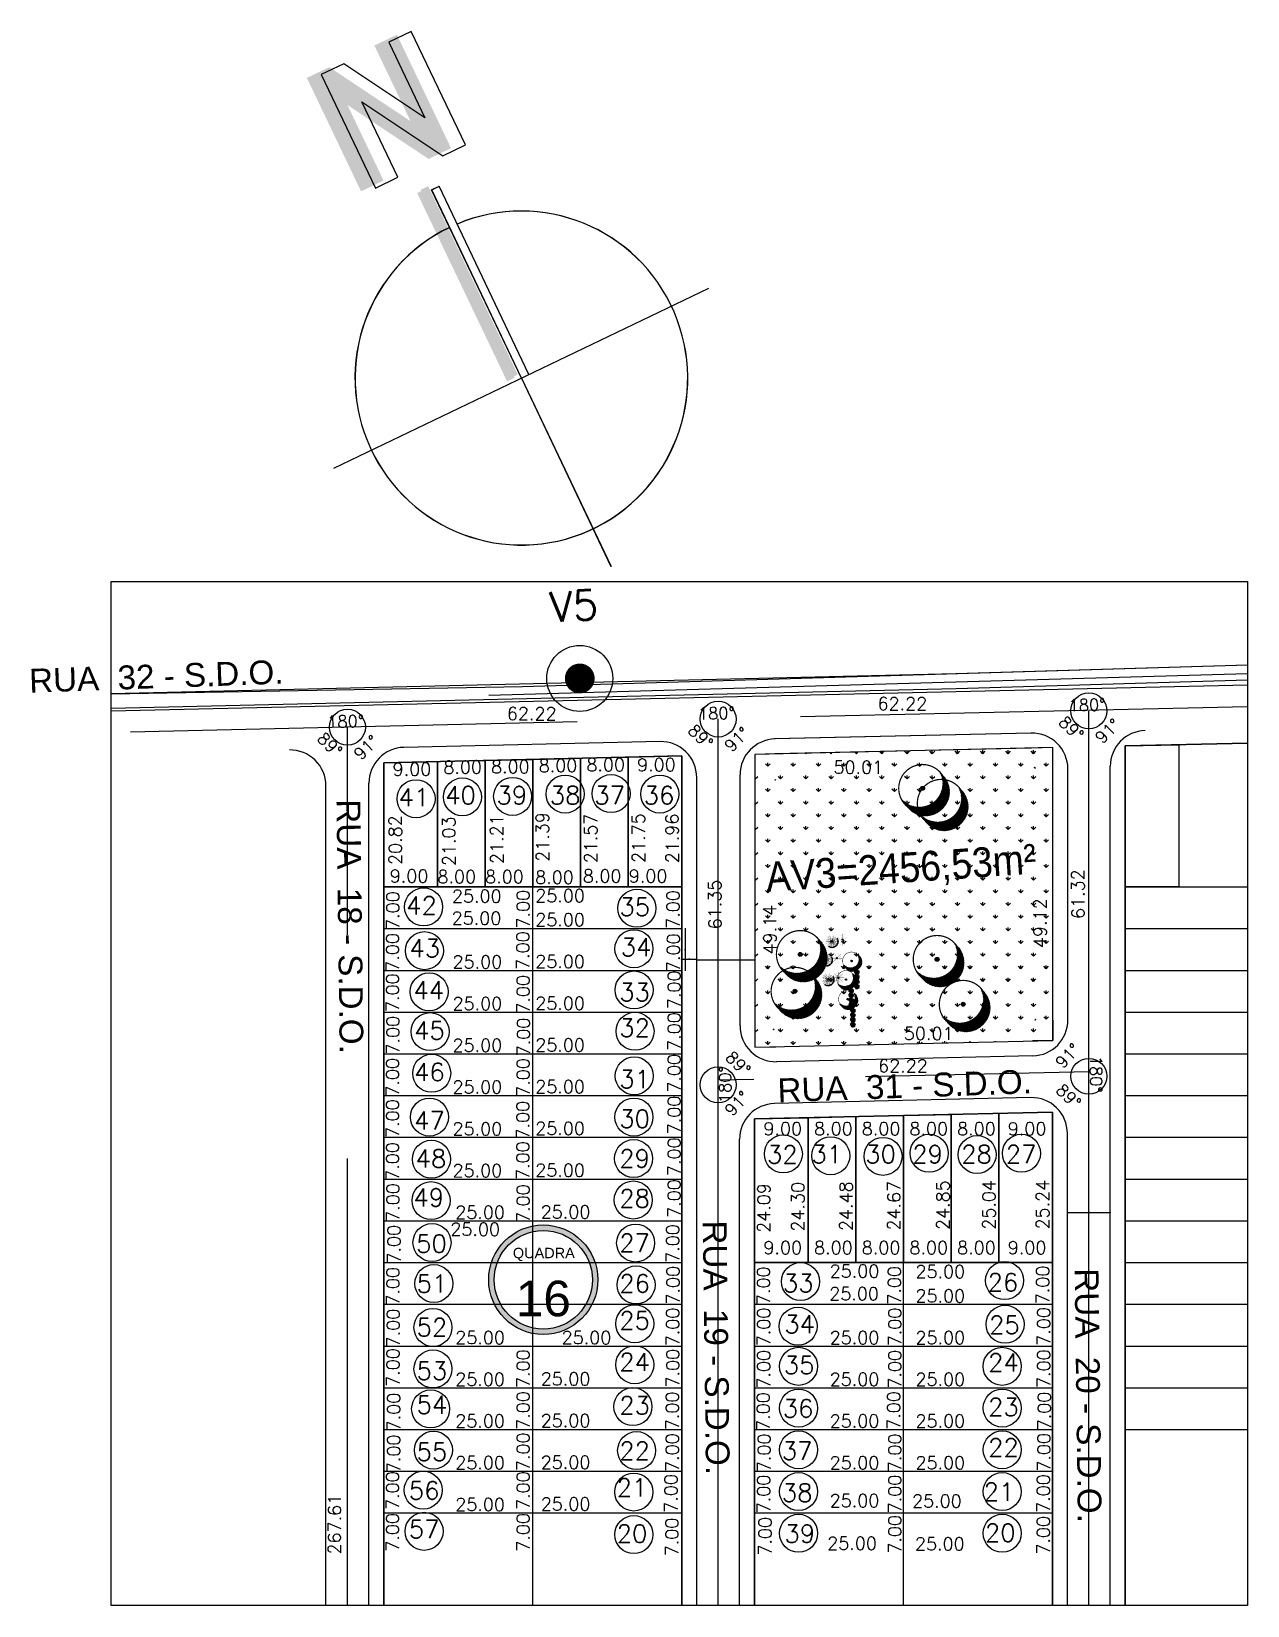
# Model space of a CAD drawing. Header units: millimetres. Extents: x -178 to 521, y -135 to 750.
# Drawn here: x 205.8 to 409.9, y 473.2 to 737.2 of the extents above; entities that cross this region are included whole.
import ezdxf
from ezdxf.enums import TextEntityAlignment as Align

# ---------------------------------------------------------------- set-up
doc = ezdxf.new("R2010")
doc.units = ezdxf.units.MM
doc.header["$LTSCALE"] = 20
doc.header["$MEASUREMENT"] = 0
doc.header["$PDSIZE"] = -5
for name, pattern in [('CONTINU', [0]), ('DASHDOT', [1, 0.5, -0.25, 0, -0.25]), ('DASHED2', [0.375, 0.25, -0.125]), ('HIDDEN', [0.375, 0.25, -0.125]), ('HIDDEN2', [0.1875, 0.125, -0.0625])]:
    doc.linetypes.add(name, pattern=pattern)
doc.layers.get('0').update_dxf_attribs({"linetype": 'CONTINUOUS'})
doc.layers.get('Defpoints').update_dxf_attribs({"linetype": 'CONTINUOUS'})
for name, color, linetype in [('boundary filipe', 6, 'CONTINUOUS'), ('BOUNDARY LOTES', 7, 'CONTINUOUS'), ('BOUNDARY VERDES', 86, 'CONTINUOUS'), ('CALÇADA', 3, 'CONTINUOUS'), ('CANTOS', 9, 'HIDDEN'), ('COTA', 7, 'CONTINUOUS'), ('COTAS', 7, 'CONTINUOUS'), ('Lotes', 2, 'CONTINUOUS'), ('Nomes de Ruas', 3, 'CONTINUOUS'), ('Numero de lotes', 5, 'CONTINUOUS'), ('númeraçãoquadras', 4, 'CONTINUOUS'), ('PAI_aDEL', 72, 'CONTINUOUS'), ('PAI_aPRA', 72, 'CONTINUOUS'), ('PAI_hHEW', 72, 'CONTINUOUS'), ('PAI_pEUD', 72, 'CONTINUOUS'), ('PAREDE', 2, 'CONTINUOUS'), ('POLIGONAL', 5, 'CONTINUOUS'), ('PROJEÇÃO', 9, 'HIDDEN2'), ('QUADRA', 4, 'CONTINUOUS'), ('Texto60', 7, 'CONTINUOUS'), ('Texto80', 3, 'CONTINUOUS'), ('TRANSPLANTADA RETIRADA', 12, 'CONTINUOUS')]:
    doc.layers.add(name, color=color, linetype=linetype)
doc.layers.add('E-Pen-C', color=4, linetype='CONTINUOUS', lineweight=15)
doc.layers.add('E-Pen-G', color=3, linetype='CONTINUOUS', lineweight=30)
doc.styles.add('arcad1', font='romans.shx')
doc.styles.add('ARIAL', font='arial.ttf', dxfattribs={"height": 2})
doc.styles.add('F2', font='ARIALN.TTF')
doc.styles.add('ROMANS', font='romans', dxfattribs={"height": 0.1})
doc.styles.add('STYLE1', font='sanss___.ttf')
doc.dimstyles.new('DIMENSION-1', dxfattribs={"dimtxt": 0.11, "dimasz": 0.07, "dimexe": 1, "dimexo": 0, "dimgap": 0.12, "dimtad": 1, "dimzin": 7, "dimdsep": 46, "dimtxsty": 'F2', "dimblk1": 'TRACO', "dimblk2": 'TRACO', "dimsah": 1, "dimcen": 1, "dimse1": 1, "dimse2": 1, "dimclrd": 256, "dimclre": 256, "dimclrt": 6, "dimadec": 0, "dimazin": 0, "dimtfac": 1, "dimtix": 1, "dimtmove": 2, "dimatfit": 3, "dimldrblk": 'TRACO', "dimfxl": 1, "dimtolj": 1, "dimtzin": 0, "dimarcsym": 0})
doc.dimstyles.get("Standard").update_dxf_attribs({"dimtxt": 0.18, "dimasz": 0.18, "dimexe": 0.18, "dimexo": 0.0625, "dimgap": 0.09, "dimtad": 0, "dimtih": 1, "dimtoh": 1, "dimdec": 4, "dimzin": 0, "dimdsep": 46, "dimtxsty": 'Standard', "dimcen": 0.09, "dimadec": 0, "dimazin": 0, "dimtfac": 1, "dimtdec": 4, "dimtofl": 0, "dimtmove": 0, "dimatfit": 3, "dimfxl": 1, "dimtolj": 1, "dimtzin": 0, "dimarcsym": 0})

# ---------------------------------------------------------------- blocks, each defined once
blk = doc.blocks.new('NUM_quadra')
at = {"linetype": 'CONTINU'}
h = blk.add_hatch(color=7, dxfattribs=at)
edge = h.paths.add_edge_path(flags=17)
edge.add_arc((0, 0), 0.18, 0, 360)
edge = h.paths.add_edge_path()
edge.add_arc((0, 0), 0.2, 0, 360)
at = {"color": 7}
for radius in [0.2, 0.18]:
    blk.add_circle((0, 0), radius, dxfattribs=at)
at = {"color": 7, "insert": (-0.1114, 0.1167), "char_height": 0.038, "width": 0.2663, "attachment_point": 1, "style": 'F2'}
blk.add_mtext('\\fArial|b0|i0|c0|p34;QUADRA', dxfattribs=at)
at = {"color": 7, "style": 'STYLE1'}
blk.add_attdef('00', text='', height=0.13, dxfattribs=at).set_placement((0, -0.1066), align=Align.CENTER)
blk = doc.blocks.new('ÁRVORE PROPOSTA')
h = blk.add_hatch()
h.set_pattern_fill('_USER', color=86, scale=0.1, angle=135, style=0, pattern_type=0)
h.set_pattern_definition([(135, (-5.71175, -5.47334), (-0.0707107, -0.0707107), [])])
h.paths.add_polyline_path([(3.73, 4.34, -0.122133), (4.41, 1.61, -0.681802), (-5.71, -2.36, 0.278016), (-0.55, -5.47, 0.654725)])
h = blk.add_hatch()
h.set_pattern_fill('_USER', color=250, scale=0.1, angle=135, style=0, pattern_type=0)
h.set_pattern_definition([(135, (-4.58336, -6.35557), (-0.0707107, -0.0707107), [])])
h.paths.add_polyline_path([(6.05, -0.52, 0.204792), (4.24, 3.71, -0.606095), (-0.55, -5.47, -0.193046), (-4.58, -3.85, 0.73404)])
h = blk.add_hatch(color=1)
h.dxf.hatch_style = 1
h.paths.add_polyline_path([(-1.02, 0.37, 1), (-0.07, 0.37, 1)])
at = {"color": 98, "linetype": 'DASHED2', "ltscale": 0.5, "const_width": 0.3}
blk.add_lwpolyline([(-0.55, 6.21, 1), (-0.55, -5.47, 1), (-0.55, 6.21, -3.167262)], format="xyb", dxfattribs=at)
at = {"color": 1}
blk.add_circle((-0.55, 0.37), 0.476, dxfattribs=at)
blk = doc.blocks.new('HERBÁCEA.PROPOSTA')
at = {"linetype": 'Continuous'}
h = blk.add_hatch(color=62, dxfattribs=at)
h.set_gradient(color1=(153, 204, 0), color2=(214, 255, 153), rotation=45, tint=1, name='INVHEMISPHERICAL')
h.paths.add_polyline_path([(1.37, 0, 1), (-1.37, 0, 1)])
h = blk.add_hatch()
h.set_pattern_fill('_USER', color=250, scale=0.1, angle=135, style=0, pattern_type=0)
h.set_pattern_definition([(135, (2.34766, -1.37334), (-0.0707107, -0.0707107), [])])
h.paths.add_polyline_path([(1.63, -0.25, 0.207507), (1.18, 0.79, -0.148654), (1.42, 0, -0.656304), (-0.97, -1.04, 0.741168)])
h = blk.add_hatch(color=1)
h.dxf.hatch_style = 1
edge = h.paths.add_edge_path()
edge.add_ellipse((0, 0), major_axis=(0.0534, 0.0534), ratio=1, start_angle=274.03701, end_angle=454.03701)
edge.add_ellipse((0, 0), major_axis=(0.0534, 0.0534), ratio=1, start_angle=94.03701, end_angle=274.03701)
at = {"color": 98, "const_width": 0.0854}
for points in [[(0, 0), (-1.65, 0.76)], [(0, 0), (-1.58, -0.91)], [(0, 0), (-1.52, 0.3)], [(0, 0), (-1.12, -1.07)], [(0, 0), (-0.58, 1.44)], [(0, 0), (-0.26, 1.8)], [(0, 0), (1.17, 1.02)], [(0, 0), (1.61, 0.84)], [(0, 0), (0.1, -1.82)], [(0, 0), (0.45, -1.49)], [(0, 0), (1.74, -0.53)], [(0, 0), (1.55, -0.09)]]:
    blk.add_lwpolyline(points, dxfattribs=at)
at = {"color": 86, "linetype": 'DASHED2', "const_width": 0.1}
blk.add_lwpolyline([(-0.87, 1.13, 0.833499), (0.41, -1.36, 1.199761), (-0.87, 1.13, -2.592304)], format="xyb", dxfattribs=at)
at = {"color": 1}
blk.add_circle((0, 0), 0.0756, dxfattribs=at)
blk = doc.blocks.new('PALMEIRA_PROPOSTA')
at = {"linetype": 'Continuous'}
h = blk.add_hatch(dxfattribs=at)
h.set_pattern_fill('_USER', color=250, scale=0.168035, angle=315, style=0, pattern_type=0)
h.set_pattern_definition([(315, (-2.75975, -4.60628), (0.1188187, 0.1188187), [])])
h.paths.add_polyline_path([(4.6, -0.4, 0.216766), (3.2, 2.8, -0.18118), (4.2, 0, -0.643702), (-2.8, -3.2, 0.693222)])
blk.add_hatch(color=1, dxfattribs=at).paths.add_polyline_path([(-0.4, 0, 1), (0.4, 0, 1)])
at = {"color": 98, "linetype": 'Continuous', "const_width": 0.15}
for points in [[(-4.2, 0), (-0.4, 0)], [(-3.9, 1.6), (-0.4, 0.2)], [(-3, 3), (-0.3, 0.3)], [(-1.6, 3.9), (-0.2, 0.4)], [(0, 4.2), (0, 0.4)], [(1.6, 3.9), (0.2, 0.4)], [(3, 3), (0.3, 0.3)], [(3.9, 1.6), (0.4, 0.2)], [(4.2, 0), (0.4, 0)], [(-3.9, -1.6), (-0.4, -0.2)], [(-3, -3), (-0.3, -0.3)], [(-1.6, -3.9), (-0.2, -0.4)], [(0, -4.2), (0, -0.4)], [(1.6, -3.9), (0.2, -0.4)], [(3, -3), (0.3, -0.3)], [(3.9, -1.6), (0.4, -0.2)]]:
    blk.add_lwpolyline(points, dxfattribs=at)
at = {"color": 96, "linetype": 'Continuous', "const_width": 0.1}
for points in [[(-3.6, 0.7), (-0.4, 0.1)], [(-3.1, 2.1), (-0.3, 0.2)], [(-2.1, 3.1), (-0.2, 0.3)], [(-0.7, 3.6), (-0.1, 0.4)], [(0.7, 3.6), (0.1, 0.4)], [(2.1, 3.1), (0.2, 0.3)], [(3.1, 2.1), (0.3, 0.2)], [(3.6, 0.7), (0.4, 0.1)], [(-3.6, -0.7), (-0.4, -0.1)], [(-3.1, -2.1), (-0.3, -0.2)], [(-2.1, -3.1), (-0.2, -0.3)], [(-0.7, -3.6), (-0.1, -0.4)], [(0.7, -3.6), (0.1, -0.4)], [(2.1, -3.1), (0.2, -0.3)], [(3.6, -0.7), (0.4, -0.1)], [(3.1, -2.1), (0.3, -0.2)]]:
    blk.add_lwpolyline(points, dxfattribs=at)
at = {"color": 98, "linetype": 'Continuous', "true_color": 0x001a00, "const_width": 0.15}
for points in [[(3.9, 1.5), (0.4, 0.1)], [(4.2, -0.1), (0.4, -0.1)], [(-2.9, -3), (-0.2, -0.3)], [(-1.5, -3.9), (-0.1, -0.4)], [(0.1, -4.2), (0.1, -0.4)], [(2.9, -3), (0.2, -0.3)], [(1.7, -3.8), (0.2, -0.3)], [(3.9, -1.7), (0.3, -0.2)]]:
    blk.add_lwpolyline(points, dxfattribs=at)
at = {"color": 1, "linetype": 'Continuous'}
blk.add_circle((0, 0), 0.4, dxfattribs=at)
blk = doc.blocks.new('PALMEIRA RETIRADA')
at = {"layer": 'TRANSPLANTADA RETIRADA', "linetype": 'Continuous'}
blk.add_hatch(color=256, dxfattribs=at).paths.add_polyline_path([(-0.4, 0, 1), (0.4, 0, 1)])
at = {"layer": 'TRANSPLANTADA RETIRADA', "linetype": 'HIDDEN', "const_width": 0.05}
for points in [[(-4.2, 0), (-0.4, 0)], [(-3.9, 1.6), (-0.4, 0.2)], [(-3, 3), (-0.3, 0.3)], [(-1.6, 3.9), (-0.2, 0.4)], [(0, 4.2), (0, 0.4)], [(1.6, 3.9), (0.2, 0.4)], [(3, 3), (0.3, 0.3)], [(3.9, 1.6), (0.4, 0.2)], [(4.2, 0), (0.4, 0)], [(-3.9, -1.6), (-0.4, -0.2)], [(-3, -3), (-0.3, -0.3)], [(-1.6, -3.9), (-0.2, -0.4)], [(0, -4.2), (0, -0.4)], [(1.6, -3.9), (0.2, -0.4)], [(3.9, -1.6), (0.4, -0.2)], [(3, -3), (0.3, -0.3)]]:
    blk.add_lwpolyline(points, dxfattribs=at)
at = {"layer": 'TRANSPLANTADA RETIRADA', "linetype": 'Continuous'}
blk.add_circle((0, 0), 0.4, dxfattribs=at)
blk = doc.blocks.new('*D250')
at = {"layer": 'Defpoints', "color": 0}
for p in [(327.23, 616), (327.23, 616), (377.23, 617.13), (334.28, 612.07), (327.23, 566.86)]:
    blk.add_point(p, dxfattribs=at)
at = {"layer": 'Numero de lotes', "color": 41, "insert": (330.68, 611.74), "char_height": 0.1, "attachment_point": 5, "rotation": 38.9489, "style": 'ROMANS'}
blk.add_mtext('\\A1;91°', dxfattribs=at)
blk = doc.blocks.new('*D251')
at = {"layer": 'Defpoints', "color": 0}
for p in [(327.23, 616), (377.23, 617.13), (377.23, 617.13), (370.67, 613.21), (377.23, 568.01)]:
    blk.add_point(p, dxfattribs=at)
at = {"layer": 'Numero de lotes', "color": 41, "insert": (374.2, 613.74), "char_height": 0.1, "attachment_point": 5, "rotation": 318.2113, "style": 'ROMANS'}
blk.add_mtext('\\A1;89°', dxfattribs=at)
blk = doc.blocks.new('*D252')
at = {"layer": 'Defpoints', "color": 0}
for p in [(327.23, 616), (328.33, 568.79), (377.23, 568.01), (327.23, 566.86), (327.23, 566.86)]:
    blk.add_point(p, dxfattribs=at)
at = {"layer": 'Numero de lotes', "color": 41, "insert": (330.38, 569.83), "char_height": 0.1, "attachment_point": 5, "rotation": 313.4077, "style": 'ROMANS'}
blk.add_mtext('\\A1;89°', dxfattribs=at)
blk = doc.blocks.new('*D253')
at = {"layer": 'Defpoints', "color": 0}
for p in [(377.23, 617.13), (375.49, 568.98), (377.23, 568.01), (377.23, 568.01), (327.23, 566.86)]:
    blk.add_point(p, dxfattribs=at)
at = {"layer": 'Numero de lotes', "color": 41, "insert": (374.3, 571.48), "char_height": 0.1, "attachment_point": 5, "rotation": 40.2822, "style": 'ROMANS'}
blk.add_mtext('\\A1;91°', dxfattribs=at)
blk = doc.blocks.new('TRACO')
at = {"layer": 'E-Pen-C'}
for p, q in [((-1, 0), (1, 0)), ((0, 1), (0, -1))]:
    blk.add_line(p, q, dxfattribs=at)
at = {"layer": 'E-Pen-G'}
blk.add_line((-0.4, -0.4), (0.4, 0.4), dxfattribs=at)
blk = doc.blocks.new('*D714')
at = {"lineweight": -2}
blk.add_line((317.52, 581.53), (324.66, 581.53), dxfattribs=at)
at = {"layer": 'Defpoints', "color": 0, "linetype": 'Continuous'}
for p in [(317.45, 583.56), (324.73, 583.56), (324.73, 581.53)]:
    blk.add_point(p, dxfattribs=at)
at = {"linetype": 'Continuous', "lineweight": -2, "xscale": 0.07, "yscale": 0.07, "zscale": 0.07, "rotation": 180}
blk.add_blockref('TRACO', (317.45, 581.53), dxfattribs=at)
at = {"linetype": 'Continuous', "lineweight": -2, "xscale": 0.07, "yscale": 0.07, "zscale": 0.07}
blk.add_blockref('TRACO', (324.73, 581.53), dxfattribs=at)
at = {"color": 6, "linetype": 'Continuous', "insert": (321.09, 581.7), "char_height": 0.11, "attachment_point": 5, "style": 'F2'}
blk.add_mtext('\\A1;7.28', dxfattribs=at)
blk = doc.blocks.new('*D715')
at = {"lineweight": -2}
blk.add_line((315.56, 579.84), (315.56, 586.7), dxfattribs=at)
at = {"layer": 'Defpoints', "color": 0, "linetype": 'Continuous'}
for p in [(314.95, 586.77), (315.56, 586.77), (314.95, 579.77)]:
    blk.add_point(p, dxfattribs=at)
at = {"linetype": 'Continuous', "lineweight": -2, "xscale": 0.07, "yscale": 0.07, "zscale": 0.07}
for p, rotation in [((315.56, 586.77), 90), ((315.56, 579.77), 270)]:
    blk.add_blockref('TRACO', p, dxfattribs=dict(at, rotation=rotation))
at = {"color": 6, "linetype": 'Continuous', "insert": (315.38, 583.27), "char_height": 0.11, "attachment_point": 5, "rotation": 90, "style": 'F2'}
blk.add_mtext('\\A1;7.00', dxfattribs=at)
blk = doc.blocks.new('*D716')
at = {"lineweight": -2}
blk.add_line((317.38, 581.59), (315.03, 581.59), dxfattribs=at)
at = {"layer": 'Defpoints', "color": 0, "linetype": 'Continuous'}
for p in [(314.96, 582.24), (314.96, 581.59), (317.45, 582.24)]:
    blk.add_point(p, dxfattribs=at)
at = {"linetype": 'Continuous', "lineweight": -2, "xscale": 0.07, "yscale": 0.07, "zscale": 0.07, "rotation": 180}
blk.add_blockref('TRACO', (314.96, 581.59), dxfattribs=at)
at = {"linetype": 'Continuous', "lineweight": -2, "xscale": 0.07, "yscale": 0.07, "zscale": 0.07}
blk.add_blockref('TRACO', (317.45, 581.59), dxfattribs=at)
at = {"color": 6, "linetype": 'Continuous', "insert": (316.21, 581.77), "char_height": 0.11, "attachment_point": 5, "style": 'F2'}
blk.add_mtext('\\A1;2.49', dxfattribs=at)
blk = doc.blocks.new('*D717')
at = {"lineweight": -2}
blk.add_line((324.8, 581.55), (327.16, 581.55), dxfattribs=at)
at = {"layer": 'Defpoints', "color": 0, "linetype": 'Continuous'}
for p in [(324.73, 582.28), (327.23, 582.28), (327.23, 581.55)]:
    blk.add_point(p, dxfattribs=at)
at = {"linetype": 'Continuous', "lineweight": -2, "xscale": 0.07, "yscale": 0.07, "zscale": 0.07, "rotation": 180}
blk.add_blockref('TRACO', (324.73, 581.55), dxfattribs=at)
at = {"linetype": 'Continuous', "lineweight": -2, "xscale": 0.07, "yscale": 0.07, "zscale": 0.07}
blk.add_blockref('TRACO', (327.23, 581.55), dxfattribs=at)
at = {"color": 6, "linetype": 'Continuous', "insert": (325.98, 581.73), "char_height": 0.11, "attachment_point": 5, "style": 'F2'}
blk.add_mtext('\\A1;2.50', dxfattribs=at)
blk = doc.blocks.new('*D718')
at = {"lineweight": -2}
blk.add_line((379.72, 539.15), (386.78, 539.15), dxfattribs=at)
at = {"layer": 'Defpoints', "color": 0, "linetype": 'Continuous'}
for p in [(379.65, 540.59), (386.85, 540.59), (386.85, 539.15)]:
    blk.add_point(p, dxfattribs=at)
at = {"linetype": 'Continuous', "lineweight": -2, "xscale": 0.07, "yscale": 0.07, "zscale": 0.07, "rotation": 180}
blk.add_blockref('TRACO', (379.65, 539.15), dxfattribs=at)
at = {"linetype": 'Continuous', "lineweight": -2, "xscale": 0.07, "yscale": 0.07, "zscale": 0.07}
blk.add_blockref('TRACO', (386.85, 539.15), dxfattribs=at)
at = {"color": 6, "linetype": 'Continuous', "insert": (383.25, 539.33), "char_height": 0.11, "attachment_point": 5, "style": 'F2'}
blk.add_mtext('\\A1;7.20', dxfattribs=at)

msp = doc.modelspace()

# ---------------------------------------------------------------- hatches: boundary and pattern name
at = {"extrusion": (0.076207, 0.017292, 0.996942)}
for points in [[(656.522, -412.562), (655.593, -408.466), (635.028, -413.132), (635.957, -417.228), (649.667, -414.117), (637.816, -425.42), (638.746, -429.516), (659.31, -424.85), (658.381, -420.754), (644.671, -423.865)], [(632.974, -423.648), (632.664, -422.282), (598.531, -430.028), (598.841, -431.393)]]:
    msp.add_hatch(color=250, dxfattribs=at).paths.add_polyline_path(points)
at = {"extrusion": (0.084424, 5.67964e-05, 0.99643)}
msp.add_hatch(color=250, dxfattribs=at).paths.add_polyline_path([(678.913, -287.65), (679.516, -288.914), (711.109, -273.852), (710.507, -272.588)])
at = {"layer": 'BOUNDARY VERDES', "linetype": 'ByBlock'}
h = msp.add_hatch(dxfattribs=at)
h.set_pattern_fill('GRASS', color=250, scale=3, style=0)
h.set_pattern_definition([(90, (-533.967, 166.3879), (-2.1213203, 2.1213203), [0.5625, -3.680141]), (45, (-533.967, 166.388), (-2.12132, 2.12132), [0.5625, -2.4375]), (135, (-533.967, 166.388), (-2.12132, -2.12132), [0.5625, -2.4375])])
h.paths.add_polyline_path([(377.234, 617.134), (327.234, 616), (327.234, 566.859), (377.234, 568.014)])

# ---------------------------------------------------------------- linework, layer by layer
at = {"color": 250, "extrusion": (0.076207, 0.017292, 0.996942)}
for p, q in [((272.96, 710.685, -1.529), (274.219, 711.288, -1.635)), ((288.043, 679.107, -2.134), (272.96, 710.685, -1.529)), ((289.302, 679.711, -2.24), (274.219, 711.288, -1.635)), ((256.572, 664.024, 0.533), (319.513, 694.19, -4.801)), ((288.043, 679.107, -2.134), (303.126, 647.53, -2.739)), ((288.043, 679.107, -2.134), (303.126, 647.53, -2.739))]:
    msp.add_line(p, q, dxfattribs=at)
at = {"color": 250, "extrusion": (0.084424, 5.67964e-05, 0.99643)}
for p, q in [((273.014, 710.691, -0.862), (274.272, 711.294, -0.969)), ((288.043, 679.107, -2.134), (273.014, 710.691, -0.862)), ((289.302, 679.711, -2.24), (274.272, 711.294, -0.969)), ((256.572, 664.024, 0.533), (319.513, 694.19, -4.801)), ((288.043, 679.107, -2.134), (303.072, 647.524, -3.405)), ((288.043, 679.107, -2.134), (303.072, 647.524, -3.405))]:
    msp.add_line(p, q, dxfattribs=at)
at = {"color": 250}
for q in [(303.126, 647.53, -2.134), (303.072, 647.524, -2.134)]:
    msp.add_line((288.043, 679.107, -2.134), q, dxfattribs=at)
at = {"color": 250, "extrusion": (0.076207, 0.017292, 0.996942), "elevation": 31.567}
msp.add_lwpolyline([(655.593, -408.466), (635.028, -413.132), (635.957, -417.228), (649.667, -414.117), (637.816, -425.42), (638.746, -429.516), (659.31, -424.85), (658.381, -420.754), (644.671, -423.865), (656.522, -412.562)], close=True, dxfattribs=at)
at = {"color": 240, "linetype": 'Continuous'}
msp.add_lwpolyline([(219.223, 644.972), (409.883, 644.972), (409.883, 473.24), (219.223, 473.24)], close=True, dxfattribs=at)
at = {"color": 250, "extrusion": (0.076207, 0.017292, 0.996942)}
msp.add_arc((598.531, -430.028, 31.567), 28, 12.78461, 9.91863, dxfattribs=at)
at = {"color": 250, "extrusion": (0.084424, 5.67964e-05, 0.99643)}
msp.add_arc((678.913, -287.65, 22.23), 28, 25.48891, 22.62292, dxfattribs=at)
at = {"layer": 'boundary filipe', "color": 250, "linetype": 'ByBlock'}
for p, q in [((389.354, 617.409), (389.354, 473.24)), ((327.154, 554.656), (327.154, 473.24)), ((377.154, 473.24), (377.154, 555.811))]:
    msp.add_line(p, q, dxfattribs=at)
at = {"layer": 'boundary filipe', "color": 250}
for points in [[(409.883, 617.875), (389.354, 617.409), (389.354, 473.24)], [(314.954, 615.722), (264.954, 614.588), (264.967, 473.24)], [(314.976, 473.24), (314.954, 615.722)], [(327.234, 566.859), (377.234, 568.014), (377.234, 617.134), (327.234, 616), (327.234, 566.859)], [(377.15, 556.009), (327.15, 554.854), (327.152, 473.24)], [(377.152, 473.24), (377.15, 556.009)]]:
    msp.add_lwpolyline(points, dxfattribs=at)
at = {"layer": 'boundary filipe', "color": 250, "linetype": 'ByBlock'}
msp.add_lwpolyline([(264.967, 473.24), (264.954, 614.588), (314.954, 615.722), (314.976, 473.24)], dxfattribs=at)
at = {"layer": 'BOUNDARY LOTES', "color": 250}
for p, q in [((409.883, 628.44), (361.005, 626.985)), ((361.005, 626.985), (219.223, 623.664))]:
    msp.add_line(p, q, dxfattribs=at)
for points in [[(409.883, 630.942), (360.939, 629.484), (219.223, 626.165)], [(281.954, 614.973), (289.954, 615.155), (289.954, 593.766), (281.954, 593.766), (281.954, 614.973)], [(289.954, 615.155), (297.954, 615.336), (297.954, 593.766), (289.954, 593.766), (289.954, 615.155)], [(297.954, 615.336), (305.954, 615.518), (305.954, 593.766), (297.954, 593.766), (297.954, 615.336)], [(305.954, 615.518), (314.954, 615.722), (314.954, 593.766), (305.954, 593.766), (305.954, 615.518)], [(389.354, 617.409), (398.354, 617.613), (398.354, 593.766), (389.354, 593.766), (389.354, 617.409)], [(264.954, 593.766), (264.954, 614.588), (273.954, 614.792), (273.954, 593.766), (264.954, 593.766)], [(273.95, 614.792), (281.954, 614.973), (281.954, 593.766), (273.954, 593.766), (273.954, 614.588)], [(327.154, 554.854), (336.154, 555.062), (336.154, 530.766), (327.154, 530.766), (327.154, 554.854)], [(336.154, 555.062), (344.154, 555.247), (344.154, 530.766), (336.154, 530.766), (336.154, 555.062)], [(344.154, 555.247), (352.154, 555.431), (352.154, 530.766), (344.154, 530.766), (344.154, 555.247)], [(352.154, 555.431), (360.154, 555.616), (360.154, 530.766), (352.154, 530.766), (352.154, 555.431)], [(360.154, 555.616), (368.154, 555.801), (368.154, 530.766), (360.154, 530.766), (360.154, 555.616)], [(368.154, 555.801), (377.154, 556.009), (377.154, 530.766), (368.154, 530.766), (368.154, 555.801)]]:
    msp.add_lwpolyline(points, dxfattribs=at)
for centre in [(295.381, 609.337), (303.09, 609.415), (311.27, 609.337), (270.368, 608.551), (278.155, 608.865), (286.572, 608.944), (271.636, 590.404), (307.414, 590.185), (271.779, 583.07), (306.928, 583.395), (272.559, 576.168, 79.561), (306.957, 576.479, 79.561), (272.723, 569.489, 79.561), (307.108, 569.55), (272.992, 562.511, 79.561), (306.976, 562.077, 79.561), (272.62, 555.166, 79.561), (306.93, 555.166, 79.561), (332.001, 548.984, 79.561), (339.949, 548.674, 79.561), (348.722, 548.571, 79.561), (356.463, 549.087, 79.561), (364.513, 548.88, 79.561), (371.945, 549.087, 79.561), (272.943, 548.095, 79.561), (306.872, 548.203, 79.561), (272.888, 541.144, 79.561), (306.818, 541.253, 79.561), (273.045, 534.116, 79.561), (307.213, 534.038, 79.561), (334.876, 527.576, 79.561), (369.123, 527.74, 79.561), (273.358, 527.245, 79.561), (307.291, 527.011, 79.561), (273.21, 519.872, 79.561), (307.066, 520.497, 79.561), (334.465, 520.082, 79.561), (369.205, 520.41, 79.561), (273.21, 512.923, 79.561), (307.066, 513.626, 79.561), (334.547, 513.356, 79.561), (368.712, 513.356, 79.561), (306.753, 506.598, 79.561), (334.55, 506.356, 79.561), (368.716, 506.356, 79.561), (272.819, 506.207, 79.561), (273.289, 499.304, 79.561), (307.379, 499.225, 79.561), (334.55, 499.356, 79.561), (368.716, 499.356, 79.561), (271.568, 492.588, 79.561), (306.91, 492.276, 79.561), (334.55, 492.356, 79.561), (368.716, 492.356, 79.561), (271.725, 485.684, 79.561), (334.55, 485.356, 79.561), (368.716, 485.356, 79.561), (306.91, 485.137, 79.561)]:
    msp.add_circle(centre, 3.189, dxfattribs=at)
at = {"layer": 'CALÇADA', "color": 250}
for p, q in [((409.883, 627.577), (219.223, 623.253)), ((311.318, 618.14), (268.318, 617.165)), ((373.518, 619.551), (330.518, 618.575)), ((373.598, 619.552), (330.598, 618.577)), ((324.734, 570.44), (324.734, 612.579)), ((379.734, 571.433), (379.734, 613.554)), ((386.854, 473.24), (386.854, 613.988)), ((255.254, 473.24), (255.254, 610.731)), ((262.454, 473.24), (262.454, 611.166)), ((317.454, 473.24), (317.454, 612.141)), ((373.872, 565.436), (330.872, 564.443)), ((373.516, 558.426), (330.516, 557.432)), ((379.654, 473.24), (379.654, 552.427)), ((324.654, 473.24), (324.654, 551.434))]:
    msp.add_line(p, q, dxfattribs=at)
for centre, start, end in [((311.454, 612.141), 360, 91.29933), ((330.734, 612.579), 91.29933, 180), ((373.734, 613.554), 360, 91.29933), ((392.854, 613.988), 91.29933, 180), ((249.254, 610.731), 360, 91.29933), ((268.454, 611.166), 91.29933, 180), ((330.654, 551.434), 91.32332, 180), ((373.654, 552.427), 360, 91.32332)]:
    msp.add_arc(centre, 6, start, end, dxfattribs=at)
for centre, major_axis, start_param, end_param in [((330.734, 570.44), (-6, 0), 0, 1.593897), ((373.734, 571.433), (6, 0), 4.7354896, 6.2831853)]:
    msp.add_ellipse(centre, major_axis=major_axis, ratio=0.9998099, start_param=start_param, end_param=end_param, dxfattribs=at)
at = {"layer": 'CANTOS', "color": 250, "ltscale": 2.5}
for points in [[(330.654, 616.078), (327.234, 616), (327.234, 612.579)], [(377.234, 613.554), (377.234, 617.134), (373.654, 617.053)], [(327.234, 570.44), (327.234, 566.859), (330.734, 566.941)], [(377.234, 571.433), (377.234, 568.014), (373.815, 567.935)]]:
    msp.add_lwpolyline(points, dxfattribs=at)
at = {"layer": 'COTAS', "color": 250, "linetype": 'ByBlock'}
for centre in [(383.254, 623.3), (258.854, 620.551), (321.054, 621.909), (383.254, 562.001), (321.054, 560.564)]:
    msp.add_circle(centre, 3.011, dxfattribs=at)
at = {"layer": 'Lotes', "color": 250}
for p, q in [((282.566, 625.95), (409.883, 629.576)), ((289.954, 473.24), (289.954, 615.155)), ((297.954, 593.766), (297.954, 615.336)), ((305.954, 593.766), (305.954, 615.518)), ((273.954, 593.766), (273.954, 614.792)), ((281.954, 593.766), (281.954, 614.973)), ((264.954, 593.766), (314.954, 593.766)), ((389.354, 593.766), (409.883, 593.766)), ((264.954, 586.766), (314.954, 586.766)), ((389.354, 586.766), (409.883, 586.766)), ((264.954, 579.766), (314.954, 579.766)), ((389.354, 579.766), (409.883, 579.766)), ((264.954, 572.766), (314.954, 572.766)), ((389.354, 572.766), (409.883, 572.766)), ((264.954, 565.766), (314.954, 565.766)), ((389.354, 565.766), (409.883, 565.766)), ((264.954, 558.766), (314.954, 558.766)), ((389.354, 558.766), (409.883, 558.766)), ((336.154, 530.766), (336.154, 555.062)), ((344.154, 530.766), (344.154, 555.247)), ((352.154, 473.24), (352.154, 555.431)), ((360.154, 530.766), (360.154, 555.616)), ((368.154, 530.766), (368.154, 555.801)), ((264.954, 551.766), (314.954, 551.766)), ((389.354, 551.766), (409.883, 551.766)), ((264.954, 544.766), (314.954, 544.766)), ((389.354, 544.766), (409.883, 544.766)), ((264.954, 537.766), (314.954, 537.766)), ((389.354, 537.766), (409.883, 537.766)), ((264.954, 530.766), (314.954, 530.766)), ((327.154, 530.766), (377.154, 530.766)), ((389.354, 530.766), (409.883, 530.766)), ((264.954, 523.766), (314.954, 523.766)), ((327.154, 523.766), (377.154, 523.766)), ((389.354, 523.766), (409.883, 523.766)), ((264.954, 516.766), (314.954, 516.766)), ((327.154, 516.766), (377.154, 516.766)), ((389.354, 516.766), (409.883, 516.766)), ((264.954, 509.766), (314.954, 509.766)), ((327.154, 509.766), (377.154, 509.766)), ((389.354, 509.766), (409.883, 509.766)), ((264.954, 502.766), (314.954, 502.766)), ((327.154, 502.766), (377.154, 502.766)), ((389.354, 502.766), (409.883, 502.766)), ((264.954, 495.766), (314.954, 495.766)), ((327.154, 495.766), (377.154, 495.766)), ((264.954, 488.766), (314.954, 488.766)), ((327.154, 488.766), (377.154, 488.766))]:
    msp.add_line(p, q, dxfattribs=at)
at = {"layer": 'POLIGONAL', "color": 250, "linetype": 'ByBlock'}
for p, q in [((409.883, 630.942), (288.214, 627.319)), ((288.214, 627.319), (219.223, 626.081))]:
    msp.add_line(p, q, dxfattribs=at)
msp.add_lwpolyline([(409.883, 630.942), (288.214, 627.319), (219.223, 626.081)], dxfattribs=at)
at = {"layer": 'PROJEÇÃO', "color": 250, "linetype": 'HIDDEN', "ltscale": 15}
for p, q in [((409.883, 623.976), (219.223, 619.652)), ((258.854, 473.24), (258.854, 620.551))]:
    msp.add_line(p, q, dxfattribs=at)
at = {"layer": 'PROJEÇÃO', "color": 250, "linetype": 'DASHDOT', "ltscale": 15}
for p, q in [((383.254, 473.24), (383.254, 623.372)), ((321.054, 473.24), (321.054, 621.962))]:
    msp.add_line(p, q, dxfattribs=at)
at = {"layer": 'PROJEÇÃO', "color": 250, "ltscale": 15}
msp.add_line((383.254, 562.761), (321.054, 561.324), dxfattribs=at)
at = {"layer": 'QUADRA', "color": 250, "linetype": 'ByBlock'}
msp.add_line((373.575, 617.051), (330.575, 616.076), dxfattribs=at)
at = {"layer": 'QUADRA', "color": 250}
for points in [[(389.354, 473.24), (389.354, 617.409), (409.883, 617.875)], [(327.154, 473.24), (327.154, 554.854), (377.154, 556.009), (377.154, 473.24)]]:
    msp.add_lwpolyline(points, dxfattribs=at)
at = {"layer": 'QUADRA', "color": 250, "linetype": 'ByBlock'}
msp.add_lwpolyline([(314.954, 473.24), (314.954, 615.722), (264.954, 614.588), (264.954, 473.24)], dxfattribs=at)
at = {"layer": 'QUADRA', "color": 250}
msp.add_lwpolyline([(327.234, 616), (327.234, 566.859), (377.234, 568.014), (377.234, 617.134), (327.234, 616)], close=True, dxfattribs=at)
at = {"layer": 'Texto60', "color": 250}
msp.add_circle((297.838, 628.728, -2.439), 5.532, dxfattribs=at)
at = {"layer": 'Texto80', "color": 250, "const_width": 2.5, "elevation": -2.439}
msp.add_lwpolyline([(296.853, 627.96, 1), (298.824, 629.497, 1)], format="xyb", close=True, dxfattribs=at)

# ---------------------------------------------------------------- block references
at = {"color": 250, "xscale": 0.2380952380954113, "yscale": 0.2380952380954113, "zscale": 0.2380952380954113}
for p in [(341.926, 584.922), (340.965, 581.81), (341.247, 578.513)]:
    msp.add_blockref('PALMEIRA RETIRADA', p, dxfattribs=at)
at = {"layer": 'númeraçãoquadras', "color": 250, "linetype": 'ByBlock', "extrusion": (0.084424, 5.67964e-05, 0.99643)}
ref = msp.add_blockref('NUM_quadra', (527.68, -291.021, 24.718), dxfattribs=dict(at, xscale=45.93175888062501, yscale=45.93175888062502, zscale=45.93175853018464, rotation=270.0385460290154))
ref.add_attrib('00', '16', dxfattribs={"layer": '0', "color": 3, "extrusion": (0.084424, 5.67964e-05, 0.99643), "height": 5.9711, "rotation": 270.03855, "style": 'STYLE1'}).set_placement((521.55, -291.026, 24.718), align=Align.CENTER)
at = {"layer": 'PAI_aDEL', "color": 250, "xscale": 0.6848704365638696, "yscale": 0.6848704365638696, "zscale": 0.6848704365638696}
for p in [(355.733, 610.038), (358.858, 607.541), (335.211, 582.187, 84.146), (358.167, 581.362), (334.322, 576.015), (362.546, 573.828)]:
    msp.add_blockref('ÁRVORE PROPOSTA', p, dxfattribs=at)
at = {"layer": 'PAI_aPRA', "color": 250, "xscale": 0.2568264137116785, "yscale": 0.2568264137116785, "zscale": 0.2568264137116785}
for p in [(343.587, 581.25), (342.626, 578.137), (342.907, 574.841)]:
    msp.add_blockref('ÁRVORE PROPOSTA', p, dxfattribs=at)
at = {"layer": 'PAI_hHEW', "color": 250, "xscale": 0.2815772227386333, "yscale": 0.2815772227386333, "zscale": 0.2815772227386333}
for p in [(344.276, 579.522), (344.276, 578.722), (344.276, 577.922), (343.315, 576.41), (343.315, 575.61), (344.276, 577.122), (343.315, 574.809), (343.315, 574.009), (343.597, 573.113), (343.597, 572.313), (343.597, 571.513), (343.597, 570.713)]:
    msp.add_blockref('HERBÁCEA.PROPOSTA', p, dxfattribs=at)
at = {"layer": 'PAI_pEUD', "color": 250, "xscale": 0.2380952380954113, "yscale": 0.2380952380954113, "zscale": 0.2380952380954113}
for p in [(340.112, 584.675), (339.151, 581.563), (339.433, 578.266)]:
    msp.add_blockref('PALMEIRA_PROPOSTA', p, dxfattribs=at)

# ---------------------------------------------------------------- texts
at = {"layer": 'COTA', "color": 250, "style": 'ROMANS'}
for s, rotation, p in [('62.22', 359.9104, (285.608, 621.765)), ('62.22', 359.9104, (347.803, 623.422)), ('8.00', 0.35365, (290.954, 613.027)), ('8.00', 0.35365, (298.954, 613.165)), ('9.00', 0.35365, (307.463, 613.152)), ('9.00', 0.35365, (266.454, 612.405)), ('8.00', 0.35365, (274.954, 612.75)), ('8.00', 0.35365, (282.954, 612.82)), ('50.01', 359.9104, (340.406, 612.767)), ('20.82', 90.35365, (267.992, 597.454)), ('21.03', 90.35365, (276.991, 597.258)), ('21.21', 90.35365, (285.027, 597.606)), ('21.39', 90.35365, (292.697, 597.98)), ('21.57', 90.35365, (300.781, 597.729)), ('21.75', 90.35365, (308.803, 597.797)), ('21.96', 90.35365, (314.455, 597.741)), ('9.00', 359.9104, (265.956, 594.504)), ('8.00', 359.9104, (298.356, 594.504)), ('9.00', 359.9104, (306.059, 594.504)), ('8.00', 359.9104, (273.958, 594.405)), ('8.00', 359.9104, (281.958, 594.405)), ('8.00', 359.9104, (290.356, 594.305)), ('61.35', 90.35365, (321.609, 586.653)), ('61.32', 90.35365, (382.538, 588.38)), ('7.00', 89.97816, (267.542, 586.551)), ('25.00', 359.9104, (276.396, 591.142)), ('7.00', 89.97816, (289.417, 586.789)), ('25.00', 359.9104, (290.373, 591.211)), ('7.00', 89.97816, (314.564, 586.742)), ('49.12', 90.35365, (376.185, 583.511)), ('25.00', 359.9104, (276.348, 587.446)), ('25.00', 359.9104, (290.373, 587.181)), ('49.14', 90.35365, (330.836, 582.438, 84.146)), ('7.00', 89.97816, (267.494, 579.538)), ('7.00', 89.97816, (289.356, 579.842)), ('7.00', 89.97816, (314.633, 579.478)), ('25.00', 359.9104, (276.491, 580.112)), ('25.00', 359.9104, (290.373, 580.181)), ('7.00', 89.97816, (267.494, 572.779)), ('7.00', 89.97816, (289.417, 572.509)), ('7.00', 89.97816, (314.754, 573.266)), ('25.00', 359.9104, (276.491, 573.112)), ('25.00', 359.9104, (290.373, 573.181)), ('7.00', 89.97816, (267.555, 565.657)), ('7.00', 89.97816, (289.471, 565.347)), ('7.00', 89.97816, (314.754, 566.266)), ('50.01', 359.9104, (352.218, 568.106)), ('25.00', 359.9104, (276.491, 566.112)), ('25.00', 359.9104, (290.373, 566.181)), ('7.00', 89.97816, (314.754, 559.266)), ('7.00', 89.97816, (267.494, 558.596)), ('7.00', 89.97816, (289.417, 558.563)), ('62.22', 359.9104, (347.904, 562.68)), ('25.00', 359.9104, (276.491, 559.112)), ('25.00', 359.9104, (290.373, 559.181)), ('7.00', 89.97816, (267.494, 551.657)), ('7.00', 89.97816, (289.363, 551.401)), ('7.00', 89.97816, (314.754, 552.266)), ('25.00', 359.9104, (276.491, 552.112)), ('25.00', 359.9104, (290.373, 552.181)), ('9.00', 359.9104, (328.654, 552.12)), ('8.00', 359.9104, (337.154, 552.12)), ('8.00', 359.9104, (345.154, 552.12)), ('8.00', 359.9104, (353.154, 552.12)), ('8.00', 359.9104, (361.154, 552.12)), ('9.00', 359.9104, (369.654, 552.12)), ('7.00', 89.97816, (267.494, 544.475)), ('7.00', 89.97816, (289.363, 544.617)), ('7.00', 89.97816, (314.754, 545.266)), ('25.00', 359.9104, (276.491, 545.112)), ('25.00', 359.9104, (290.373, 545.181)), ('7.00', 89.97816, (314.754, 538.266)), ('24.30', 89.97816, (335.513, 535.949)), ('24.48', 89.97816, (343.605, 536.042)), ('24.67', 89.97816, (351.619, 536.134)), ('24.85', 89.97816, (359.867, 536.227)), ('25.04', 89.97816, (367.57, 536.276)), ('25.24', 89.97816, (376.598, 536.309)), ('7.00', 89.97816, (267.555, 537.596)), ('7.00', 89.97816, (289.417, 537.401)), ('24.09', 89.97816, (329.8, 535.746)), ('25.00', 359.9104, (276.948, 538.112)), ('25.00', 359.9104, (291.286, 538.181)), ('7.00', 89.97816, (267.739, 530.594)), ('25.00', 359.9104, (276.128, 535.276)), ('7.00', 89.97816, (314.51, 530.716)), ('9.00', 359.9104, (328.654, 532.192)), ('8.00', 359.9104, (337.154, 532.192)), ('8.00', 359.9104, (345.154, 532.192)), ('8.00', 359.9104, (353.154, 532.192)), ('8.00', 359.9104, (361.154, 532.192)), ('9.00', 359.9104, (369.654, 532.192)), ('7.00', 89.97816, (267.555, 523.532)), ('7.00', 89.97816, (314.571, 523.716)), ('7.00', 89.97816, (329.743, 523.626)), ('25.00', 359.9104, (339.773, 528.248)), ('7.00', 89.97816, (351.704, 523.697)), ('25.00', 359.9104, (354.167, 528.177)), ('7.00', 89.97816, (376.599, 523.768)), ('25.00', 359.9104, (339.702, 524.457)), ('25.00', 359.9104, (354.167, 524.101)), ('7.00', 89.97816, (267.616, 516.532)), ('7.00', 89.97816, (314.51, 516.716)), ('7.00', 89.97816, (329.784, 516.714)), ('7.00', 89.97816, (351.775, 516.714)), ('7.00', 89.97816, (376.77, 516.806)), ('25.00', 359.9104, (276.948, 517.112)), ('25.00', 359.9104, (294.8, 517.112)), ('25.00', 359.9104, (339.773, 517.101)), ('25.00', 359.9104, (354.167, 517.101)), ('7.00', 89.97816, (267.563, 509.922)), ('7.00', 89.97816, (289.417, 509.716)), ('7.00', 89.97816, (314.522, 509.801)), ('7.00', 89.97816, (329.784, 509.622)), ('7.00', 89.97816, (351.775, 509.622)), ('7.00', 89.97816, (376.77, 509.714)), ('25.00', 359.9104, (276.948, 510.112)), ('25.00', 359.9104, (291.286, 510.181)), ('25.00', 359.9104, (339.773, 510.101)), ('25.00', 359.9104, (354.167, 510.101)), ('7.00', 89.97816, (267.701, 502.44)), ('7.00', 89.97816, (289.417, 502.716)), ('7.00', 89.97816, (314.444, 502.646)), ('7.00', 89.97816, (329.692, 502.53)), ('7.00', 89.97816, (351.591, 502.714)), ('7.00', 89.97816, (376.862, 502.622)), ('25.00', 359.9104, (276.948, 503.112)), ('25.00', 359.9104, (291.286, 503.181)), ('25.00', 359.9104, (339.773, 503.101)), ('25.00', 359.9104, (354.167, 503.101)), ('7.00', 89.97816, (267.701, 495.44)), ('7.00', 89.97816, (289.417, 495.784)), ('7.00', 89.97816, (314.444, 495.646)), ('7.00', 89.97816, (329.847, 495.61)), ('7.00', 89.97816, (351.775, 495.61)), ('7.00', 89.97816, (376.79, 495.692)), ('25.00', 359.9104, (276.948, 496.112)), ('25.00', 359.9104, (291.286, 496.181)), ('25.00', 359.9104, (339.773, 496.101)), ('25.00', 359.9104, (354.167, 496.101)), ('7.00', 89.97816, (267.494, 489.266)), ('7.00', 89.97816, (289.417, 489.266)), ('7.00', 89.97816, (314.212, 488.801)), ('7.00', 89.97816, (329.764, 488.692)), ('7.00', 89.97816, (351.775, 488.692)), ('7.00', 89.97816, (376.708, 488.774)), ('267.61', 89.97816, (257.765, 481.792)), ('25.00', 359.9104, (276.948, 489.112)), ('25.00', 359.9104, (291.286, 489.181)), ('25.00', 359.9104, (339.773, 489.758)), ('25.00', 359.9104, (353.592, 489.675)), ('7.00', 89.97816, (267.494, 482.266)), ('7.00', 89.97816, (289.417, 482.266)), ('7.00', 89.97816, (314.367, 481.491)), ('7.00', 89.97816, (330.011, 481.61)), ('7.00', 89.97816, (351.775, 481.938)), ('7.00', 89.97816, (376.708, 481.774)), ('25.00', 359.9104, (339.362, 482.593)), ('25.00', 359.9104, (354.085, 482.511))]:
    msp.add_text(s, height=2.16, rotation=rotation, dxfattribs=at).set_placement(p)
at = {"layer": 'COTAS', "color": 250, "style": 'ROMANS'}
for s, rotation, p in [('180°', 1.21105, (317.674, 621.827)), ('180°', 1.21105, (379.874, 623.218)), ('180°', 1.21105, (255.474, 620.468)), ('89°', 315.64966, (315.816, 619.82)), ('91°', 43.67165, (323.301, 616.246)), ('89°', 315.64966, (378.016, 621.211)), ('91°', 43.67165, (385.501, 617.637)), ('89°', 315.64966, (253.616, 618.462)), ('91°', 43.67165, (261.101, 614.888)), ('89°', 315.66166, (322.121, 564.978)), ('91°', 45.66166, (378.868, 563.144)), ('180°', 90, (323.23, 557.505)), ('180°', 270.02287, (383.473, 565.434)), ('89°', 315.66166, (377.56, 559.496)), ('91°', 45.66166, (323.381, 555.147))]:
    msp.add_text(s, height=2, rotation=rotation, dxfattribs=at).set_placement(p)
at = {"layer": 'Nomes de Ruas', "color": 250, "extrusion": (-0.085067, 0.016451, 0.996239), "style": 'ARIAL'}
for s, p in [('RUA  32 - S.D.O.', (-653.951, 82.547, -7.179)), ('RUA  32 - S.D.O.', (-653.951, 82.547, -7.179)), ('RUA  31 - S.D.O.', (-610.342, 218.367, -18.991))]:
    msp.add_text(s, height=4, rotation=102.96746, dxfattribs=at).set_placement(p)
at = {"layer": 'Nomes de Ruas', "color": 250, "extrusion": (0.018424, 0.084662, 0.996239), "style": 'ARIAL'}
for s, p in [('RUA  18 - S.D.O.', (-121.755, -646.736, 56.247)), ('RUA  19 - S.D.O.', (-196.829, -590.987, 51.398)), ('RUA  20 - S.D.O.', (-259.503, -596.398, 51.869))]:
    msp.add_text(s, height=4, rotation=102.96746, dxfattribs=at).set_placement(p)
at = {"layer": 'Numero de lotes', "color": 250, "style": 'arcad1'}
for s, p in [('41', (270.017, 608.793)), ('40', (277.836, 609.137)), ('39', (286.446, 609.137)), ('38', (295.381, 609.137)), ('37', (302.853, 609.137)), ('36', (311.139, 609.137)), ('42', (271.285, 590.646)), ('35', (307.063, 590.427)), ('43', (271.835, 583.486)), ('34', (307.291, 583.67)), ('44', (272.496, 576.464)), ('33', (307.042, 576.111)), ('45', (272.624, 569.694)), ('32', (307.042, 570.125)), ('46', (272.624, 562.717)), ('31', (307.042, 561.525)), ('47', (272.624, 554.601)), ('30', (307.042, 554.872)), ('48', (272.875, 548.207)), ('29', (307.042, 548.22)), ('32', (331.826, 548.888)), ('31', (339.302, 548.934)), ('30', (348.317, 548.934)), ('29', (356.205, 548.934)), ('28', (364.415, 548.934)), ('27', (371.9, 548.934)), ('49', (272.494, 541.664)), ('28', (307.042, 541.52)), ('50', (272.96, 533.922)), ('27', (307.042, 534.056)), ('51', (273.038, 527.214)), ('26', (307.042, 527.241)), ('33', (334.507, 527.314)), ('26', (368.847, 527.446)), ('52', (273.038, 519.912)), ('25', (307.042, 521.051)), ('34', (334.734, 520.434)), ('25', (369.092, 520.309)), ('24', (307.042, 514.074)), ('35', (334.652, 513.575)), ('24', (368.926, 513.994)), ('53', (273.038, 512.611)), ('54', (273.038, 506.911)), ('23', (307.042, 506.81)), ('36', (334.473, 506.3)), ('23', (368.926, 506.537)), ('55', (273.038, 499.014)), ('22', (307.042, 499.184)), ('37', (334.323, 499.184)), ('22', (368.926, 499.739)), ('56', (271.734, 492.539)), ('21', (306.608, 493.017)), ('21', (368.181, 492.311)), ('38', (334.323, 492.155)), ('57', (271.734, 486.049)), ('20', (306.608, 485.298)), ('39', (334.75, 485.295)), ('20', (368.395, 485.441))]:
    msp.add_text(s, height=3, dxfattribs=at).set_placement(p, align=Align.MIDDLE_CENTER)
at = {"layer": 'PAREDE', "color": 250, "extrusion": (-0.085552, 0.013708, 0.996239), "style": 'ARIAL', "width": 0.9}
msp.add_text('AV3=2456,53m²', height=5, rotation=102.96746, dxfattribs=at).set_placement((-637.551, 230.41, -20.039))
at = {"layer": 'Texto80', "color": 250, "style": 'ROMANS'}
msp.add_attdef('V5', (292.939, 638.175, -2.439), '', height=5, rotation=3.51282, dxfattribs=at)

# ---------------------------------------------------------------- dimensions: what is measured, and where the dimension line sits
at = {"color": 250, "linetype": 'Continuous'}
dim = msp.add_linear_dim(base=(315.56, 586.766), p1=(314.954, 579.766), p2=(314.954, 586.766), angle=90, dimstyle='DIMENSION-1', override={"dimfxl": 0.1}, dxfattribs=at)
dim.commit()
dim.dimension.update_dxf_attribs({"geometry": '*D715', "text_midpoint": (315.384, 583.266)})
for base, p1, p2, picture, middle in [((324.734, 581.528), (317.454, 583.555), (324.734, 583.555), '*D714', (321.094, 581.704)), ((314.96, 581.591), (317.454, 582.243), (314.96, 582.243), '*D716', (316.207, 581.768)), ((327.234, 581.552), (324.734, 582.277), (327.234, 582.277), '*D717', (325.984, 581.728)), ((386.854, 539.15), (379.654, 540.59), (386.854, 540.59), '*D718', (383.254, 539.326))]:
    dim = msp.add_linear_dim(base=base, p1=p1, p2=p2, dimstyle='DIMENSION-1', override={"dimfxl": 0.1}, dxfattribs=at)
    dim.commit()
    dim.dimension.update_dxf_attribs({"geometry": picture, "text_midpoint": middle})
at = {"layer": 'Numero de lotes', "color": 250}
for base, line1, line2, picture, middle in [((334.277, 612.074), ((377.234, 617.134), (327.234, 616)), ((327.234, 616), (327.234, 566.859)), '*D250', (330.677, 611.74)), ((370.671, 613.212), ((377.234, 568.014), (377.234, 617.134)), ((377.234, 617.134), (327.234, 616)), '*D251', (374.2, 613.74)), ((375.494, 568.983), ((377.234, 568.014), (377.234, 617.134)), ((327.234, 566.859), (377.234, 568.014)), '*D253', (374.297, 571.479)), ((328.33, 568.791), ((327.234, 566.859), (377.234, 568.014)), ((327.234, 616), (327.234, 566.859)), '*D252', (330.376, 569.831))]:
    dim = msp.add_angular_dim_2l(base=base, line1=line1, line2=line2, dimstyle='Standard', override={"dimtxt": 1.8, "dimexo": 0.063, "dimgap": 0, "dimtih": 0, "dimtoh": 0, "dimdec": 2, "dimzin": 4, "dimtxsty": 'ROMANS', "dimse1": 1, "dimse2": 1, "dimsd1": 1, "dimsd2": 1, "dimclrt": 41, "dimtfac": 1.2, "dimtdec": 2, "dimtix": 1, "dimtofl": 1, "dimtmove": 2, "dimfxl": 0.18, "dimfxlon": 1, "dimtvp": 2, "dimtzin": 4}, dxfattribs=at)
    dim.commit()
    dim.dimension.update_dxf_attribs({"geometry": picture, "text_midpoint": middle, "dimtype": 162})

doc.saveas('drawing.dxf')
